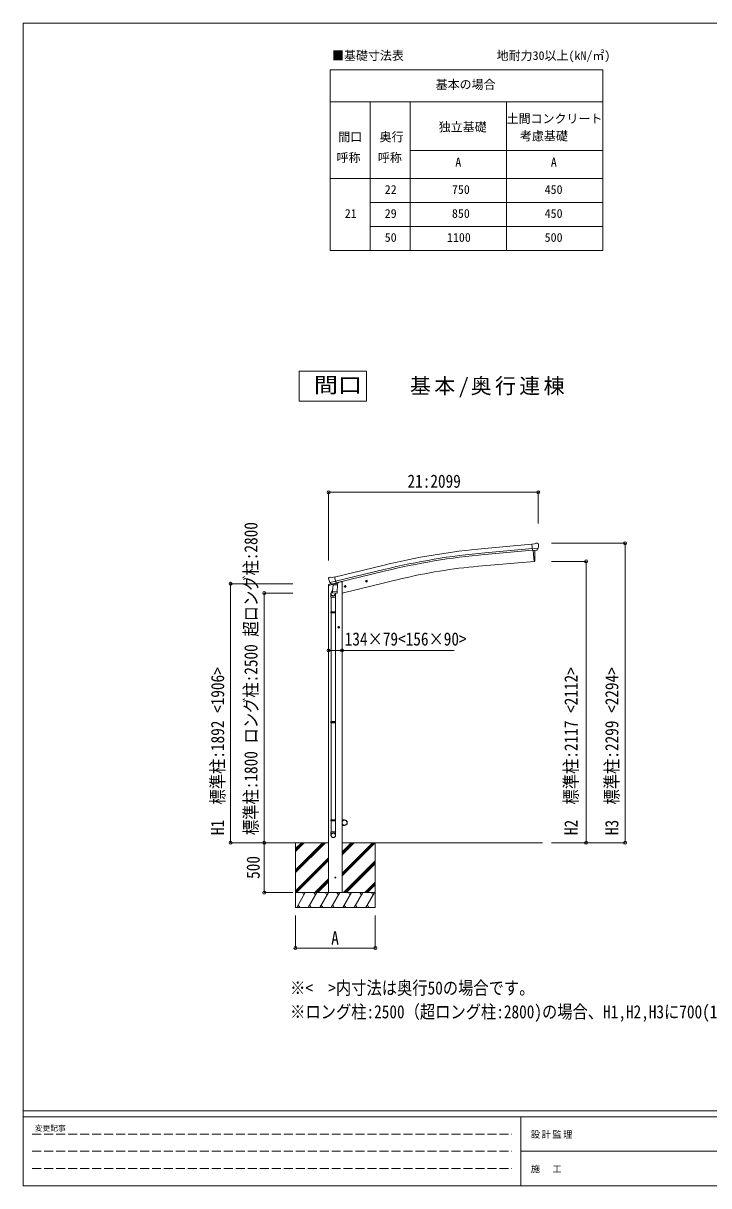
# Model space of a CAD drawing. Units: millimetres, scale not verified. Extents: x -8385 to 8479, y -5853 to 5787.
# Drawn here: x -8385 to -1518, y -5853 to 5787 of the extents above; entities that cross this region are included whole.
import ezdxf
from ezdxf.enums import TextEntityAlignment as Align

# ---------------------------------------------------------------- set-up
doc = ezdxf.new("R2010")
doc.units = ezdxf.units.MM
doc.header["$LTSCALE"] = 30
doc.header["$PDMODE"] = 32
doc.header["$PDSIZE"] = 30
doc.linetypes.add('DASHED3', pattern=[4, 3, -1])
for name, color, linetype, lineweight in [('0-0_0', 7, 'Continuous', 9), ('0-1_本体', 4, 'Continuous', 9), ('0-2_部品', 7, 'Continuous', 9), ('0-3_ELV2', 4, 'Continuous', 9), ('0-5_DIM1', 3, 'Continuous', 9), ('0-6_OTH_LINE', 6, 'Continuous', 9), ('0-A_寸法', 6, 'Continuous', 9), ('F-0_240', 7, 'Continuous', 9)]:
    doc.layers.add(name, color=color, linetype=linetype, lineweight=lineweight)
doc.styles.add('ＭＳ ゴシック', font='')
doc.styles.get('ＭＳ ゴシック').set_extended_font_data('MS Gothic')

msp = doc.modelspace()

# ---------------------------------------------------------------- linework, layer by layer
at = {"layer": '0-0_0'}
for p, q in [((-5325.74, -2417.54), (-5782.2, -2417.54)), ((-5658.74, -2689.04), (-5387.23, -2417.54)), ((-5658.74, -2703.18), (-5373.09, -2417.54)), ((-5658.74, -2717.32), (-5358.95, -2417.54)), ((-5658.74, -2476.91), (-5599.37, -2417.54)), ((-5658.74, -2491.05), (-5585.22, -2417.54)), ((-5658.74, -2505.19), (-5571.08, -2417.54)), ((-5191.74, -2417.54), (-3182.39, -2417.54)), ((-5191.74, -2749.8), (-4859.47, -2417.54)), ((-5191.74, -2721.52), (-4887.76, -2417.54)), ((-5191.74, -2735.66), (-4873.61, -2417.54)), ((-5191.74, -2537.67), (-5071.6, -2417.54)), ((-5191.74, -2523.53), (-5085.75, -2417.54)), ((-5191.74, -2509.39), (-5099.89, -2417.54)), ((-4858.74, -2417.54), (-4858.74, -3067.54)), ((-5658.74, -2901.17), (-5325.74, -2568.17)), ((-5658.74, -2915.31), (-5325.74, -2582.32)), ((-5646.82, -2917.54), (-5325.74, -2596.46)), ((-5175.63, -2917.54), (-4858.74, -2600.65)), ((-5161.49, -2917.54), (-4858.74, -2614.79)), ((-5147.34, -2917.54), (-4858.74, -2628.93)), ((-5462.97, -2917.54), (-5325.74, -2780.31)), ((-5448.83, -2917.54), (-5325.74, -2794.45)), ((-5434.69, -2917.54), (-5325.74, -2808.59)), ((-4963.49, -2917.54), (-4858.74, -2812.78)), ((-4949.35, -2917.54), (-4858.74, -2826.93)), ((-4935.21, -2917.54), (-4858.74, -2841.07)), ((-4858.74, -2917.54), (-5658.74, -2917.54)), ((-5646.03, -3067.54), (-5559.43, -2917.54)), ((-5574.43, -2943.52), (-5589.43, -2917.54)), ((-5530.56, -3067.54), (-5443.96, -2917.54)), ((-5458.96, -2943.52), (-5473.96, -2917.54)), ((-5415.09, -3067.54), (-5328.49, -2917.54)), ((-5343.49, -2943.52), (-5358.49, -2917.54)), ((-5299.62, -3067.54), (-5213.02, -2917.54)), ((-5228.02, -2943.52), (-5243.02, -2917.54)), ((-5184.15, -3067.54), (-5097.55, -2917.54)), ((-5112.55, -2943.52), (-5127.55, -2917.54)), ((-5068.68, -3067.54), (-4982.08, -2917.54)), ((-5012.08, -2917.54), (-4997.08, -2943.52)), ((-4953.21, -3067.54), (-4866.61, -2917.54)), ((-4896.61, -2917.54), (-4881.61, -2943.52)), ((-5631.03, -3041.56), (-5616.04, -3067.54)), ((-5515.56, -3041.56), (-5500.57, -3067.54)), ((-5400.09, -3041.56), (-5385.09, -3067.54)), ((-5284.62, -3041.56), (-5269.62, -3067.54)), ((-5169.15, -3041.56), (-5154.15, -3067.54)), ((-5053.68, -3041.56), (-5038.68, -3067.54)), ((-4938.21, -3041.56), (-4923.21, -3067.54))]:
    msp.add_line(p, q, dxfattribs=at)
msp.add_lwpolyline([(-5658.74, -2417.54), (-5658.74, -3067.54), (-4858.74, -3067.54)], dxfattribs=at)
at = {"layer": '0-1_本体'}
for p, q in [((-3288.9, 570.82), (-3765.83, 527.76)), ((-3285.2, 527.98), (-3761.98, 484.98)), ((-3283.67, 511), (-3760.45, 468.01)), ((-3276.36, 508.39), (-3266.82, 399.25)), ((-5265.69, 242.06), (-4782.77, 359.36)), ((-3266.82, 399.25), (-3824.68, 350.44)), ((-5255.67, 200.3), (-4772.63, 317.62)), ((-5251.69, 183.72), (-4768.61, 301.06)), ((-5325.74, 159.35), (-5325.74, -2917.54)), ((-5191.74, 195.46), (-5203.36, 195.46)), ((-5191.74, 82.34), (-4602.95, 223.7)), ((-5191.74, 195.46), (-5191.74, -2917.54))]:
    msp.add_line(p, q, dxfattribs=at)
msp.add_lwpolyline([(-3276.36, 508.39), (-3266.82, 399.25), (-3264.27, 399.56)], dxfattribs=at)
for centre, radius, start, end in [((-3141.24, -6398.68), 6954.55, 95.15276, 103.65276), ((-3141.24, -6398.68), 6911.6, 95.15276, 103.65276), ((-3141.24, -6398.68), 6894.55, 95.15276, 103.65276), ((-3959.73, 454.07), 700, 355.76043, 4.54658), ((-3361.01, -4949.37), 5320.05, 95, 103.5), ((-3264.64, 402.54), 3, 277, 355.76043)]:
    msp.add_arc(centre, radius, start, end, dxfattribs=at)
at = {"layer": '0-2_部品'}
for p, q in [((-3235.85, 583.11), (-3249.52, 581.91)), ((-3262.47, 574.76), (-3289.04, 572.43)), ((-3283.38, 507.77), (-3289.04, 572.43)), ((-3226.18, 532.47), (-3285.09, 527.31)), ((-3273.42, 508.64), (-3283.38, 507.77)), ((-3262.47, 574.76), (-3250.76, 581.52)), ((-3239.82, 511.58), (-3247.52, 510.91)), ((-3237.43, 512.98), (-3226.49, 531.92)), ((-3226.72, 577.36), (-3232.2, 581.96)), ((-3225.65, 575.32), (-3225.54, 573.97)), ((-5322.95, 235.65), (-5326.8, 229.35)), ((-5319.85, 237.9), (-5306.67, 241.06)), ((-5292.11, 238.39), (-5305.37, 241.08)), ((-5292.11, 238.39), (-5266.18, 244.61)), ((-5328.29, 158.74), (-5285.59, 168.99)), ((-5328.29, 165.63), (-5328.29, 158.74)), ((-5327.17, 227.07), (-5326.89, 225.92)), ((-5299.79, 174.84), (-5325.99, 168.55)), ((-5313.11, 186.77), (-5255.61, 200.57)), ((-5296.26, 171.86), (-5312.64, 186.35)), ((-5284.67, 122.34), (-5299.36, 83.78)), ((-5293.55, 171.29), (-5286.03, 173.09)), ((-5292.71, 171.39), (-5291.18, 171.76)), ((-5291.18, 171.76), (-5254.48, 180.57)), ((-5289.35, 171.53), (-5289.4, 170.79)), ((-5288.64, 169.75), (-5262.83, 163.32)), ((-5281.72, 164.41), (-5286.4, 97.57)), ((-5236.04, 161.21), (-5281.72, 164.41)), ((-5279.95, 167.59), (-5280.18, 164.3)), ((-5260.43, 178.75), (-5261.45, 164.14)), ((-5254.48, 180.57), (-5252.95, 180.94)), ((-5251.4, 183.04), (-5250.45, 182.98)), ((-5250.45, 182.98), (-5237.14, 167.66)), ((-5246.46, 178.39), (-5227.57, 182.92)), ((-5240.71, 94.37), (-5236.04, 161.21)), ((-5237.14, 167.66), (-5237.58, 161.32)), ((-5223.74, 191.1), (-5223.74, 187.78)), ((-5170.63, 146.54), (-5151.18, 151.21)), ((-5166.07, 154.32), (-5168.2, 147.12)), ((-5158.77, 156.07), (-5166.07, 154.32)), ((-5158.57, 139.15), (-5163.24, 158.6)), ((-5153.61, 150.63), (-5158.77, 156.07)), ((-5155.74, 143.43), (-5153.61, 150.63)), ((-4956.71, 197.9), (-4937.26, 202.57)), ((-4952.15, 205.68), (-4954.28, 198.48)), ((-4944.85, 207.43), (-4952.15, 205.68)), ((-4944.65, 190.51), (-4949.32, 209.96)), ((-4939.68, 201.99), (-4944.85, 207.43)), ((-4941.82, 194.79), (-4939.68, 201.99)), ((-5302.73, 41.7), (-5302.73, 76.05)), ((-5256.73, 41.7), (-5302.73, 41.7)), ((-5300.73, 41.7), (-5300.73, -105)), ((-5287.26, 85.1), (-5286.39, 97.57)), ((-5286.86, 83.74), (-5286.86, 83.74)), ((-5240.71, 94.37), (-5286.4, 97.57)), ((-5285.41, 82.96), (-5243.72, 80.05)), ((-5255.33, 80.86), (-5259.88, 69.54)), ((-5258.73, 41.7), (-5258.73, -105)), ((-5256.73, 76.36), (-5256.73, 41.7)), ((-5240.72, 94.37), (-5241.61, 81.68)), ((-5302.73, -107), (-5301.73, -105)), ((-5256.73, -107), (-5302.73, -107)), ((-5256.73, -115), (-5302.73, -115)), ((-5257.73, -105), (-5301.73, -105)), ((-5256.73, -107), (-5257.73, -105)), ((-5256.73, -115), (-5257.73, -117)), ((-5256.73, -107), (-5256.73, -115)), ((-5257.73, -117), (-5301.73, -117)), ((-5300.73, -117), (-5300.73, -1204.18)), ((-5258.73, -117), (-5258.73, -1204.18)), ((-5215.24, -261.04), (-5235.24, -261.04)), ((-5225.24, -253.53), (-5231.74, -257.29)), ((-5231.74, -257.29), (-5231.74, -264.79)), ((-5231.74, -264.79), (-5225.24, -268.54)), ((-5225.24, -271.04), (-5225.24, -251.04)), ((-5218.74, -257.29), (-5225.24, -253.53)), ((-5302.73, -1206.18), (-5301.73, -1204.18)), ((-5256.73, -1206.18), (-5302.73, -1206.18)), ((-5256.73, -1214.18), (-5302.73, -1214.18)), ((-5257.73, -1204.18), (-5301.73, -1204.18)), ((-5257.73, -1216.18), (-5301.73, -1216.18)), ((-5300.73, -1216.18), (-5300.73, -2309.37)), ((-5258.73, -1216.18), (-5258.73, -2309.37)), ((-5256.73, -1206.18), (-5257.73, -1204.18)), ((-5256.73, -1214.18), (-5257.73, -1216.18)), ((-5256.73, -1206.18), (-5256.73, -1214.18)), ((-5302.73, -2189.37), (-5301.73, -2187.37)), ((-5256.73, -2189.37), (-5302.73, -2189.37)), ((-5256.73, -2197.37), (-5302.73, -2197.37)), ((-5257.73, -2187.37), (-5301.73, -2187.37)), ((-5257.73, -2199.37), (-5301.73, -2199.37)), ((-5300.73, -2199.37), (-5300.73, -2309.37)), ((-5258.73, -2199.37), (-5258.73, -2309.37)), ((-5256.73, -2189.37), (-5257.73, -2187.37)), ((-5256.73, -2197.37), (-5257.73, -2199.37)), ((-5256.73, -2189.37), (-5256.73, -2197.37)), ((-5302.73, -2343.51), (-5302.73, -2309.37)), ((-5256.73, -2309.37), (-5302.73, -2309.37)), ((-5256.73, -2343.51), (-5256.73, -2309.37))]:
    msp.add_line(p, q, dxfattribs=at)
for points in [[(-3273.42, 508.64), (-3273.15, 508.58), (-3247.78, 510.8), (-3247.52, 510.91)], [(-3226.1, 533.1), (-3226.39, 532.11), (-3226.49, 531.92)], [(-5260.75, 179.16), (-5251.03, 181.5), (-5266.18, 244.61)], [(-5313.38, 187.34), (-5312.8, 186.5), (-5312.64, 186.35)], [(-5260.75, 179.16), (-5260.98, 179.01), (-5285.75, 173.07), (-5286.03, 173.09)], [(-5168.2, 147.12), (-5163.04, 141.68), (-5155.74, 143.43)], [(-4954.28, 198.48), (-4949.11, 193.04), (-4941.82, 194.79)], [(-5302.73, -107), (-5302.73, -115), (-5301.73, -117)], [(-5225.24, -268.54), (-5218.74, -264.79), (-5218.74, -257.29)], [(-5302.73, -1206.18), (-5302.73, -1214.18), (-5301.73, -1216.18)], [(-5302.73, -2189.37), (-5302.73, -2197.37), (-5301.73, -2199.37)]]:
    msp.add_lwpolyline(points, dxfattribs=at)
for centre, radius in [((-5160.9, 148.88), 8.5), ((-5160.9, 148.88), 7.7), ((-5160.9, 148.88), 6.5), ((-4946.98, 200.23), 8.5), ((-4946.98, 200.23), 7.7), ((-4946.98, 200.23), 6.5), ((-5225.24, -261.04), 8.5), ((-5225.24, -261.04), 7.7), ((-5225.24, -261.04), 6.5)]:
    msp.add_circle(centre, radius, dxfattribs=at)
at = {"layer": '0-2_部品', "color": 4}
msp.add_circle((-5258.74, -2767.54), 4.5, dxfattribs=at)
at = {"layer": '0-2_部品'}
for centre, radius, start, end in [((-3235.42, 578.13), 5, 50.00648, 94.99352), ((-3249.26, 578.93), 3, 95, 120), ((-3427.16, 556.33), 202.4, 353.4085, 5), ((-5318.68, 233.03), 5, 103.5, 148.5), ((-5305.97, 238.14), 3, 78.5, 103.5), ((-5325.29, 165.63), 3, 103.5, 180), ((-5130.08, 273.17), 202.4, 193.5, 205.09125), ((-5292.83, 171.88), 0.5, 248.23754, 283.5), ((-5289.84, 171.57), 0.5, 356, 103.5), ((-5288.4, 170.72), 1, 176, 256), ((-5262.48, 164.29), 1.03, 250.03897, 351.96569), ((-5259.83, 178.67), 0.604, 100.59842, 172.20595), ((-5253.07, 181.43), 0.5, 283.5, 318.76246), ((-5228.74, 187.78), 5, 283.5, 0), ((-5272.73, 76.05), 30, 177.45142, 180), ((-5285.32, 84.93), 1.95, 175.04017, 217.47766), ((-5285.28, 84.96), 2, 217.40962, 266), ((-5243.58, 82.04), 2, 266, 349.46843)]:
    msp.add_arc(centre, radius, start, end, dxfattribs=at)
for centre, major_axis, ratio, start_param, end_param in [((-3221.33, 579.36), (-15.35, 3.44), 0.101033, 5.97514262, 5.97537366), ((-3240.08, 514.58), (1.62, -2.54), 0.997631, 5.80419048, 5.89294842), ((-3240.15, 514.69), (-3.5, 2.17), 0.650902, 2.11455212, 2.18736272), ((-3240.03, 514.49), (1.62, -2.54), 0.997631, 5.96575902, 6.76218013), ((-3228.65, 575.06), (2.71, -1.31), 0.997474, 0.53665673, 1.32256522), ((-5324.25, 227.79), (-1.57, -2.57), 0.99628, 4.71238898, 5.49965061), ((-5294.27, 174.11), (-0.73, -2.92), 0.997631, 5.80419048, 6.60061159), ((-5294.22, 174.34), (2.63, 3.16), 0.650902, 4.09582259, 4.16863319), ((-5294.25, 174.21), (-0.73, -2.92), 0.997631, 0.39023689, 0.47899483), ((-5279.73, 76.36), (23, 0), 0.996195, 2.35855691, 6.32532375), ((-5279.73, 76.36), (21, 0), 0.996195, 2.77866839, 5.95123941), ((-5279.73, -2341.77), (-23, 0), 0.996195, 3.14159265, 6.28318531), ((-5279.73, -2343.51), (-23, 0), 0.996195, 3.14159265, 6.28318531), ((-5279.73, -2343.51), (0, -23.43), 0.981806, 4.71238898, 7.85398163)]:
    msp.add_ellipse(centre, major_axis=major_axis, ratio=ratio, start_param=start_param, end_param=end_param, dxfattribs=at)
msp.add_ellipse((-5279.73, -2343.51), major_axis=(21, 0), ratio=0.996195, dxfattribs=at)
at = {"layer": '0-3_ELV2', "color": 7, "lineweight": 18}
for p, q in [((-5310.47, 5319.4), (-5310.47, 3512.29)), ((-5310.47, 5319.4), (-2578.69, 5319.4)), ((-5310.47, 5001.64), (-2578.69, 5001.64)), ((-4510.47, 5001.64), (-4510.47, 3512.29)), ((-4510.47, 4512.62), (-2578.69, 4512.62)), ((-5310.47, 4232.29), (-2578.69, 4232.29)), ((-4910.47, 3992.29), (-2578.69, 3992.29)), ((-4910.47, 3752.29), (-2578.69, 3752.29)), ((-5310.47, 3512.29), (-2578.69, 3512.29))]:
    msp.add_line(p, q, dxfattribs=at)
at = {"layer": '0-3_ELV2', "color": 7}
for p, q in [((-2578.69, 5319.4), (-2578.69, 3512.29)), ((-4910.47, 5001.64), (-4910.47, 3512.29)), ((-4510.47, 5001.64), (-4510.47, 3512.29)), ((-3544.58, 5001.64), (-3544.58, 3512.29))]:
    msp.add_line(p, q, dxfattribs=at)
at = {"layer": '0-5_DIM1'}
for p, q in [((-5191.74, -2167.54), (-5189.74, -2167.54)), ((-5191.74, -2167.54), (-5191.74, -2190.24)), ((-5189.74, -2190.24), (-5189.74, -2167.54)), ((-5166.74, -2190.24), (-5189.74, -2190.24)), ((-5189.74, -2192.24), (-5166.74, -2192.24)), ((-5191.74, -2267.54), (-5191.74, -2244.84)), ((-5191.74, -2267.54), (-5189.74, -2267.54)), ((-5189.74, -2242.84), (-5166.74, -2242.84)), ((-5189.74, -2244.84), (-5189.74, -2267.54)), ((-5166.74, -2244.84), (-5189.74, -2244.84))]:
    msp.add_line(p, q, dxfattribs=at)
msp.add_circle((-5166.74, -2217.54), 25, dxfattribs=at)
for centre, radius, start, end in [((-5189.74, -2190.24), 2, 180, 270), ((-5166.74, -2217.54), 27.3, 270, 90), ((-5166.74, -2217.54), 25.3, 270, 90), ((-5189.74, -2244.84), 2, 90, 180)]:
    msp.add_arc(centre, radius, start, end, dxfattribs=at)
at = {"layer": '0-6_OTH_LINE', "color": 3}
msp.add_lwpolyline([(-5622.52, 2302.27), (-4946.11, 2302.27), (-4946.11, 2002.77), (-5622.52, 2002.77)], close=True, dxfattribs=at)
at = {"layer": '0-6_OTH_LINE'}
msp.add_lwpolyline([(-5325.74, -492.21), (-5191.74, -492.21), (-4068.84, -492.21)], dxfattribs=at)
for p in [(-5325.74, -492.21), (-5191.74, -492.21)]:
    msp.add_point(p, dxfattribs=at)
at = {"layer": '0-A_寸法'}
for p, q in [((-5325.74, 1090.66), (-5325.74, 406.81)), ((-3226.74, 1090.66), (-5325.74, 1090.66)), ((-3226.74, 1090.66), (-3226.74, 778.33)), ((-2356.28, 581.02), (-3094.52, 581.02)), ((-2356.28, -2417.54), (-2356.28, 581.02)), ((-2746.23, 399.25), (-3094.52, 399.25)), ((-2746.23, -2417.54), (-2746.23, 399.25)), ((-6308.88, 174.86), (-5683.61, 174.86)), ((-6308.88, -2417.54), (-6308.88, 174.86)), ((-5971.33, 82.44), (-5683.61, 82.44)), ((-5971.33, -2417.54), (-5971.33, 82.44)), ((-6308.88, -2417.54), (-5683.61, -2417.54)), ((-5971.33, -2417.54), (-5683.61, -2417.54)), ((-5971.33, -2917.54), (-5971.33, -2417.54)), ((-2746.23, -2417.54), (-3094.52, -2417.54)), ((-2356.28, -2417.54), (-3094.52, -2417.54)), ((-5971.33, -2917.54), (-5683.61, -2917.54)), ((-5658.74, -3472.62), (-5658.74, -3145.16)), ((-4858.74, -3472.62), (-4858.74, -3145.16)), ((-4858.74, -3472.62), (-5658.74, -3472.62))]:
    msp.add_line(p, q, dxfattribs=at)
for p in [(-5325.74, 1090.66), (-3226.74, 1090.66), (-2356.28, 581.02), (-2746.23, 399.25), (-6308.88, 174.86), (-5971.33, 82.44), (-6308.88, -2417.54), (-5971.33, -2417.54), (-2746.23, -2417.54), (-2356.28, -2417.54), (-5971.33, -2917.54), (-5658.74, -3472.62), (-4858.74, -3472.62)]:
    msp.add_point(p, dxfattribs=at)
at = {"layer": 'F-0_240', "color": 5}
for p, q in [((-8385.45, 5787.34), (-8385.45, -5852.66)), ((-8385.45, 5787.34), (8054.55, 5787.34)), ((-8385.45, -5102.66), (8054.55, -5102.66)), ((-8385.45, -5162.66), (5387.79, -5162.66)), ((-3402.21, -5162.66), (-3402.21, -5852.66)), ((-3402.21, -5507.66), (2747.79, -5507.66)), ((-8385.45, -5852.66), (8054.55, -5852.66))]:
    msp.add_line(p, q, dxfattribs=at)
at = {"layer": 'F-0_240', "color": 4, "linetype": 'DASHED3'}
for p, q in [((-8295.46, -5335.16), (-3492.21, -5335.16)), ((-8295.46, -5507.66), (-3492.21, -5507.66)), ((-8295.46, -5680.16), (-3492.21, -5680.16))]:
    msp.add_line(p, q, dxfattribs=at)

# ---------------------------------------------------------------- texts
at = {"layer": '0-3_ELV2', "color": 7, "style": 'ＭＳ ゴシック'}
for s, p in [('■基礎寸法表', (-5292.3, 5393.24)), ('地耐力30以上(kN/㎡)', (-3642.94, 5393.24)), ('基本の場合', (-4253.92, 5103.59)), ('独立基礎', (-4223.48, 4677.52)), ('土間コンクリート', (-3543.38, 4761.09)), ('間口', (-5229.51, 4577.74)), ('奥行', (-4815.77, 4577.74)), ('考慮基礎', (-3409.1, 4587.62)), ('呼称', (-5246.33, 4370.04)), ('呼称', (-4832.59, 4370.04)), ('A', (-4057.23, 4325.89)), ('A', (-3099.85, 4325.89)), ('22', (-4764.2, 4052.29)), ('750', (-4091.15, 4052.29)), ('450', (-3162.07, 4052.29)), ('21', (-5164.2, 3812.29)), ('29', (-4764.2, 3812.29)), ('850', (-4091.15, 3812.29)), ('450', (-3162.07, 3812.29)), ('50', (-4764.2, 3572.29)), ('1100', (-4141.06, 3572.29)), ('500', (-3162.07, 3572.29))]:
    msp.add_text(s, height=87.98, dxfattribs=at).set_placement(p, align=Align.BOTTOM_LEFT)
at = {"layer": '0-6_OTH_LINE', "color": 2, "style": 'ＭＳ ゴシック', "width": 1.15}
msp.add_text('間口', height=154, dxfattribs=at).set_placement((-5474.03, 2041.89), align=Align.BOTTOM_LEFT)
at = {"layer": '0-6_OTH_LINE', "color": 7, "style": 'ＭＳ ゴシック', "width": 0.85}
for s, p in [('標準柱:1800 ロング柱:2500 超ロング柱:2800', (-5999.42, -2341.49)), ('H1\u3000標準柱:1892 <1906>', (-6333.03, -2341.49)), ('H2\u3000標準柱:2117 <2112>', (-2792.91, -2341.49)), ('H3\u3000標準柱:2299 <2294>', (-2384.04, -2341.49))]:
    msp.add_text(s, height=132, rotation=90, dxfattribs=at).set_placement(p, align=Align.BOTTOM_LEFT)
for s, p in [('134×79<156×90>', (-5164.81, -483.24)), ('※<\u3000>内寸法は奥行50の場合です。', (-5711.7, -3977.49)), ('※ロング柱:2500（超ロング柱:2800)の場合、H1,H2,H3に700(1000）足した寸法にしてください。', (-5711.7, -4216.28))]:
    msp.add_text(s, height=132, dxfattribs=at).set_placement(p, align=Align.BOTTOM_LEFT)
at = {"layer": '0-6_OTH_LINE', "color": 2, "insert": (-4512.03, 2041.89), "char_height": 154, "attachment_point": 7, "style": 'ＭＳ ゴシック'}
msp.add_mtext('\\T1.16;基本/奥行連棟', dxfattribs=at)
at = {"layer": '0-A_寸法', "color": 7, "style": 'ＭＳ ゴシック', "width": 0.85}
for s, p in [('21:2099', (-4536.02, 1096.66)), ('A', (-5299.99, -3477.54))]:
    msp.add_text(s, height=132, dxfattribs=at).set_placement(p, align=Align.BOTTOM_LEFT)
msp.add_text('500', height=132, rotation=90, dxfattribs=at).set_placement((-5977.33, -2780.04), align=Align.BOTTOM_LEFT)
at = {"layer": 'F-0_240', "style": 'ＭＳ ゴシック'}
msp.add_text('変更記事', height=54.99, dxfattribs=at).set_placement((-8268.23, -5320.16), align=Align.BOTTOM_LEFT)
at = {"layer": 'F-0_240', "char_height": 65.98, "attachment_point": 7, "style": 'ＭＳ ゴシック'}
for s, insert in [('\\T1.17;設計監理', (-3300.89, -5380.16)), ('\\T1.17;施\u3000工', (-3300.89, -5725.16))]:
    msp.add_mtext(s, dxfattribs=dict(at, insert=insert))

doc.saveas('drawing.dxf')
